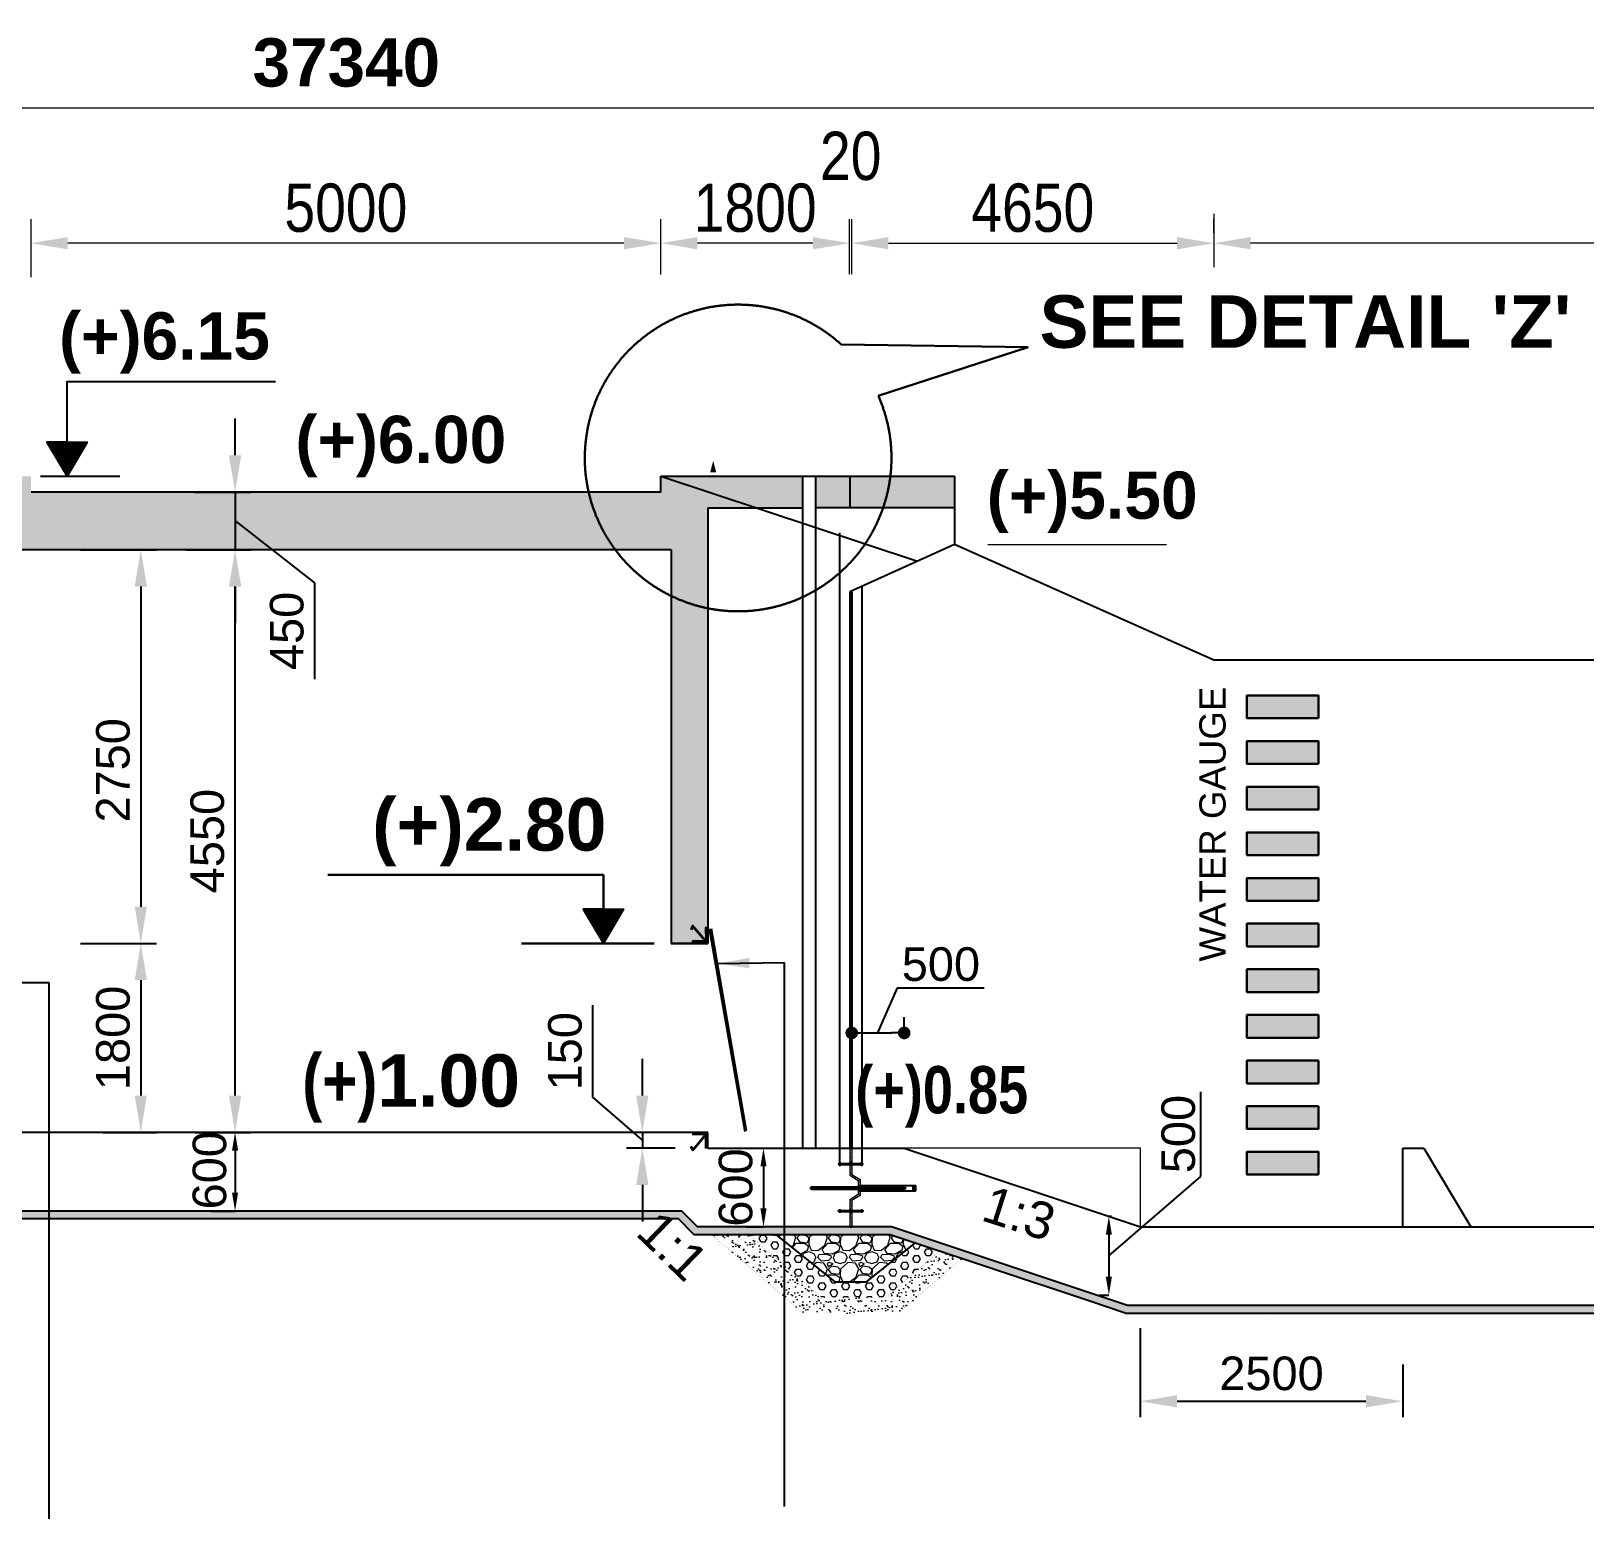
# Model space of a CAD drawing. Extents: x -358915 to 1258323, y -1667244 to -305611.
# Drawn here: x 174820 to 189626, y -1272372 to -1258283 of the extents above; entities that cross this region are included whole.
import ezdxf

# ---------------------------------------------------------------- set-up
doc = ezdxf.new("R2010")
doc.units = 0
doc.header["$LTSCALE"] = 300
doc.header["$MEASUREMENT"] = 0
for name, pattern in [('DASHED', [0.75, 0.5, -0.25]), ('DASHED2', [9.525, 6.35, -3.175]), ('HIDDEN', [0.375, 0.25, -0.125])]:
    doc.linetypes.add(name, pattern=pattern)
doc.layers.get('0').update_dxf_attribs({"linetype": 'CONTINUOUS'})
doc.layers.get('DEFPOINTS').update_dxf_attribs({"linetype": 'CONTINUOUS'})
for name, color, linetype, lineweight in [('CAR', 5, 'CONTINUOUS', 18), ('Dim', 7, 'CONTINUOUS', 9), ('Dimension', 8, 'CONTINUOUS', 18), ('Grid Line_Outer', 7, 'CONTINUOUS', 5), ('HATCH', 252, 'CONTINUOUS', 5), ('line2', 3, 'CONTINUOUS', 30), ('R-S of Emb', 5, 'CONTINUOUS', 0)]:
    doc.layers.add(name, color=color, linetype=linetype, lineweight=lineweight)
for name, color, linetype in [('DOTTED', 240, 'DASHED2'), ('HATCH-1', 8, 'CONTINUOUS'), ('LINE', 7, 'CONTINUOUS'), ('TEXT', 10, 'CONTINUOUS')]:
    doc.layers.add(name, color=color, linetype=linetype)
doc.styles.add('1-2', font='arial.ttf')
doc.styles.add('Arial', font='arial.ttf')
doc.styles.add('DIM', font='isocp3.shx')
doc.styles.add('dimText', font='ARIALN.TTF')
doc.styles.add('text', font='ARIALN.TTF', dxfattribs={"height": 1.6})
doc.dimstyles.new('dim_150', dxfattribs={"dimtxt": 300, "dimasz": 300, "dimexe": 300, "dimexo": 100, "dimgap": 100, "dimtad": 1, "dimdec": 0, "dimzin": 0, "dimdsep": 46, "dimtxsty": 'DIM', "dimcen": 150, "dimclrd": 5, "dimclre": 5, "dimclrt": 7, "dimadec": 0, "dimazin": 0, "dimtfac": 1, "dimtdec": 0, "dimtmove": 0, "dimatfit": 3, "dimfxl": 20, "dimtolj": 1, "dimtzin": 0, "dimarcsym": 0})
doc.dimstyles.new('dim_230', dxfattribs={"dimtxt": 460, "dimasz": 460, "dimexe": 230, "dimexo": 100, "dimgap": 100, "dimtad": 1, "dimdec": 0, "dimzin": 0, "dimdsep": 46, "dimtxsty": 'dimText', "dimcen": 0.09, "dimclrd": 256, "dimclre": 256, "dimclrt": 7, "dimadec": 0, "dimazin": 0, "dimtfac": 1, "dimtdec": 0, "dimtofl": 0, "dimtmove": 0, "dimatfit": 3, "dimfxl": 1, "dimtolj": 1, "dimtzin": 0, "dimlwd": -1, "dimlwe": -1, "dimarcsym": 0})
pattern_1 = [(37.5, (-234801.184, -1288501.639), (-0.31496679, 9.63411885), [0, -7.6, 0, -8.5, 0, -8.125]), (7.5, (-234801.184, -1288501.639), (8.84888353, 14.11073033), [0, -4.1, 0, -6.85, 0, -2.625]), (327.5, (-234807.334, -1288501.639), (15.57070931, 0.02829527), [0, -2.5, 0, -9, 0, -11.75]), (317.5, (-234807.334, -1288501.639), (15.03063302, 4.38837782), [0, -1.25, 0, -5.9, 0, -6.75])]

# ---------------------------------------------------------------- blocks, each defined once
blk = doc.blocks.new('*D118')
at = {"layer": 'DEFPOINTS', "color": 0, "ltscale": 500}
for p in [(176550, -1268775), (176537, -1269525), (176764, -1269525)]:
    blk.add_point(p, dxfattribs=at)
at = {"layer": 'Dim', "color": 5, "lineweight": -2, "ltscale": 500}
for p, q in [((176550, -1268775), (176764, -1268775)), ((176764, -1268950), (176764, -1269350)), ((176537, -1269525), (176764, -1269525))]:
    blk.add_line(p, q, dxfattribs=at)
at = {"layer": 'Dim', "color": 5, "ltscale": 500}
for points in [[(176735, -1268950), (176793, -1268950), (176764, -1268775)], [(176735, -1269350), (176793, -1269350), (176764, -1269525)]]:
    blk.add_solid(points, dxfattribs=at)
at = {"layer": 'Dim', "color": 7, "ltscale": 500, "insert": (176522, -1269136), "char_height": 320, "attachment_point": 5, "rotation": 90, "style": 'Arial'}
blk.add_mtext('\\A1;600', dxfattribs=at)
blk = doc.blocks.new('*D119')
at = {"layer": 'DEFPOINTS', "color": 0, "ltscale": 500}
for p in [(181635, -1268925), (181635, -1269675), (181799, -1269675)]:
    blk.add_point(p, dxfattribs=at)
at = {"layer": 'Dim', "color": 5, "lineweight": -2, "ltscale": 500}
for p, q in [((181635, -1268925), (181799, -1268925)), ((181799, -1269100), (181799, -1269500)), ((181635, -1269675), (181799, -1269675))]:
    blk.add_line(p, q, dxfattribs=at)
at = {"layer": 'Dim', "color": 5, "ltscale": 500}
for points in [[(181770, -1269100), (181828, -1269100), (181799, -1268925)], [(181770, -1269500), (181828, -1269500), (181799, -1269675)]]:
    blk.add_solid(points, dxfattribs=at)
at = {"layer": 'Dim', "color": 7, "ltscale": 500, "insert": (181535, -1269300), "char_height": 320, "attachment_point": 5, "rotation": 90, "style": 'Arial'}
blk.add_mtext('\\A1;600', dxfattribs=at)
blk = doc.blocks.new('*D126')
at = {"layer": 'DEFPOINTS', "color": 0, "ltscale": 500}
for p in [(174820, -1260304), (180820, -1260577), (174820, -1260727)]:
    blk.add_point(p, dxfattribs=at)
at = {"layer": 'Dim', "ltscale": 500}
for p, q in [((174820, -1260627), (174820, -1260074)), ((180820, -1260477), (180820, -1260074)), ((180470, -1260304), (175170, -1260304))]:
    blk.add_line(p, q, dxfattribs=at)
for points in [[(175170, -1260246), (175170, -1260363), (174820, -1260304)], [(180470, -1260246), (180470, -1260363), (180820, -1260304)]]:
    blk.add_solid(points, dxfattribs=at)
at = {"layer": 'Dim', "color": 7, "ltscale": 500, "insert": (177820, -1259969), "char_height": 460, "attachment_point": 5, "style": 'dimText'}
blk.add_mtext('\\A1;5000', dxfattribs=at)
blk = doc.blocks.new('*D127')
at = {"layer": 'DEFPOINTS', "color": 0, "ltscale": 500}
for p in [(186090, -1260304), (186090, -1260304), (197890, -1260795)]:
    blk.add_point(p, dxfattribs=at)
at = {"layer": 'Dim', "ltscale": 500}
for p, q in [((186090, -1260204), (186090, -1260074)), ((197890, -1260695), (197890, -1260074)), ((197540, -1260304), (186440, -1260304))]:
    blk.add_line(p, q, dxfattribs=at)
for points in [[(186440, -1260246), (186440, -1260363), (186090, -1260304)], [(197540, -1260246), (197540, -1260363), (197890, -1260304)]]:
    blk.add_solid(points, dxfattribs=at)
at = {"layer": 'Dim', "color": 7, "ltscale": 500, "insert": (191990, -1259969), "char_height": 460, "attachment_point": 5, "style": 'dimText'}
blk.add_mtext('\\A1;9650', dxfattribs=at)
blk = doc.blocks.new('_Dot')
at = {"color": 0, "linetype": 'ByBlock', "lineweight": -2}
blk.add_line((-0.5, 0), (-1, 0), dxfattribs=at)
at = {"color": 0, "linetype": 'ByBlock', "const_width": 0.5}
blk.add_lwpolyline([(-0.25, 0, 1), (0.25, 0, 1)], format="xyb", close=True, dxfattribs=at)
blk = doc.blocks.new('*D136')
at = {"layer": 'DEFPOINTS', "color": 0, "ltscale": 500}
for p in [(183140, -1267828), (182640, -1267862), (183140, -1267870)]:
    blk.add_point(p, dxfattribs=at)
at = {"layer": 'Dim', "color": 5, "lineweight": -2, "ltscale": 500}
for p, q in [((182890, -1267828), (183077, -1267397)), ((183077, -1267397), (183903, -1267397)), ((182640, -1267762), (182640, -1267678)), ((183140, -1267770), (183140, -1267678)), ((182760, -1267828), (183020, -1267828))]:
    blk.add_line(p, q, dxfattribs=at)
at = {"layer": 'Dim', "color": 5, "lineweight": -2, "ltscale": 500, "xscale": 120, "yscale": 120, "zscale": 120, "rotation": 180}
blk.add_blockref('_Dot', (182640, -1267828), dxfattribs=at)
at = {"layer": 'Dim', "color": 5, "lineweight": -2, "ltscale": 500, "xscale": 120, "yscale": 120, "zscale": 120}
blk.add_blockref('_Dot', (183140, -1267828), dxfattribs=at)
at = {"layer": 'Dim', "color": 7, "ltscale": 500, "insert": (183490, -1267174), "char_height": 320, "attachment_point": 5, "style": 'Arial'}
blk.add_mtext('\\A1;500', dxfattribs=at)
blk = doc.blocks.new('*D142')
at = {"layer": 'DEFPOINTS', "color": 0, "ltscale": 500}
for p in [(180820, -1260304), (180820, -1260701), (182620, -1260700)]:
    blk.add_point(p, dxfattribs=at)
at = {"layer": 'Dim', "ltscale": 500}
for p, q in [((180820, -1260601), (180820, -1260074)), ((182620, -1260600), (182620, -1260074)), ((182270, -1260304), (181170, -1260304))]:
    blk.add_line(p, q, dxfattribs=at)
for points in [[(181170, -1260246), (181170, -1260363), (180820, -1260304)], [(182270, -1260246), (182270, -1260363), (182620, -1260304)]]:
    blk.add_solid(points, dxfattribs=at)
at = {"layer": 'Dim', "color": 7, "ltscale": 500, "insert": (181720, -1259969), "char_height": 460, "attachment_point": 5, "style": 'dimText'}
blk.add_mtext('\\A1;1800', dxfattribs=at)
blk = doc.blocks.new('*D143')
at = {"layer": 'DEFPOINTS', "color": 0, "ltscale": 500}
for p in [(186090, -1259926), (186090, -1260304), (182640, -1260700)]:
    blk.add_point(p, dxfattribs=at)
at = {"layer": 'Dim', "ltscale": 500}
for p, q in [((182640, -1260600), (182640, -1260074)), ((186090, -1260026), (186090, -1260534)), ((182990, -1260304), (185740, -1260304))]:
    blk.add_line(p, q, dxfattribs=at)
for points in [[(182990, -1260246), (182990, -1260363), (182640, -1260304)], [(185740, -1260246), (185740, -1260363), (186090, -1260304)]]:
    blk.add_solid(points, dxfattribs=at)
at = {"layer": 'Dim', "color": 7, "ltscale": 500, "insert": (184365, -1259969), "char_height": 460, "attachment_point": 5, "style": 'dimText'}
blk.add_mtext('\\A1;4650', dxfattribs=at)
blk = doc.blocks.new('*D146')
at = {"layer": 'DEFPOINTS', "color": 0, "ltscale": 500}
for p in [(181059, -1268775), (180645, -1268925), (181059, -1268925)]:
    blk.add_point(p, dxfattribs=at)
at = {"layer": 'Dim', "color": 5, "lineweight": -2, "ltscale": 500}
for p, q in [((180172, -1268440), (180172, -1267564)), ((180645, -1268425), (180645, -1268075)), ((180645, -1268850), (180172, -1268440)), ((180959, -1268775), (180495, -1268775)), ((180645, -1268775), (180645, -1268925)), ((180645, -1268775), (180645, -1268925)), ((180959, -1268925), (180495, -1268925)), ((180645, -1269275), (180645, -1269625))]:
    blk.add_line(p, q, dxfattribs=at)
at = {"layer": 'Dim', "color": 5, "ltscale": 500}
for points in [[(180586, -1268425), (180703, -1268425), (180645, -1268775)], [(180586, -1269275), (180703, -1269275), (180645, -1268925)]]:
    blk.add_solid(points, dxfattribs=at)
at = {"layer": 'Dim', "color": 7, "ltscale": 500, "insert": (179909, -1268002), "char_height": 320, "attachment_point": 5, "rotation": 90, "style": 'Arial'}
blk.add_mtext('\\A1;150', dxfattribs=at)
blk = doc.blocks.new('*D147')
at = {"layer": 'DEFPOINTS', "color": 0, "ltscale": 500}
for p in [(199890, -1259016), (157500, -1259929), (199890, -1259929)]:
    blk.add_point(p, dxfattribs=at)
at = {"layer": 'Dim', "ltscale": 500}
for p, q in [((157500, -1259829), (157500, -1258786)), ((199890, -1259829), (199890, -1258786)), ((157850, -1259016), (199540, -1259016))]:
    blk.add_line(p, q, dxfattribs=at)
for points in [[(157850, -1258957), (157850, -1259074), (157500, -1259016)], [(199540, -1258957), (199540, -1259074), (199890, -1259016)]]:
    blk.add_solid(points, dxfattribs=at)
at = {"layer": 'Dim', "color": 7, "ltscale": 500, "insert": (177824, -1258585), "char_height": 460, "attachment_point": 5, "style": 'dimText'}
blk.add_mtext('\\A1;{\\fArial|b1|i0|c0|p34;37340}', dxfattribs=at)
blk = doc.blocks.new('*D148')
at = {"layer": 'DEFPOINTS', "color": 0, "ltscale": 500}
for p in [(175460, -1266975), (175404, -1268775), (175866, -1268775)]:
    blk.add_point(p, dxfattribs=at)
at = {"layer": 'Dim', "color": 5, "lineweight": -2, "ltscale": 500}
for p, q in [((175560, -1266975), (176016, -1266975)), ((175866, -1267325), (175866, -1268425)), ((175504, -1268775), (176016, -1268775))]:
    blk.add_line(p, q, dxfattribs=at)
at = {"layer": 'Dim', "color": 5, "ltscale": 500}
for points in [[(175808, -1267325), (175924, -1267325), (175866, -1266975)], [(175808, -1268425), (175924, -1268425), (175866, -1268775)]]:
    blk.add_solid(points, dxfattribs=at)
at = {"layer": 'Dim', "color": 7, "ltscale": 500, "insert": (175602, -1267875), "char_height": 320, "attachment_point": 5, "rotation": 90, "style": 'Arial'}
blk.add_mtext('\\A1;1800', dxfattribs=at)
blk = doc.blocks.new('*D155')
at = {"layer": 'DEFPOINTS', "color": 0, "ltscale": 500}
for p in [(182620, -1260304), (182620, -1260510), (182640, -1260510)]:
    blk.add_point(p, dxfattribs=at)
at = {"layer": 'Dim', "ltscale": 500}
for p, q in [((182620, -1260410), (182620, -1260074)), ((182640, -1260410), (182640, -1260074)), ((182270, -1260304), (181920, -1260304)), ((182990, -1260304), (183340, -1260304))]:
    blk.add_line(p, q, dxfattribs=at)
for points in [[(182270, -1260246), (182270, -1260363), (182620, -1260304)], [(182990, -1260246), (182990, -1260363), (182640, -1260304)]]:
    blk.add_solid(points, dxfattribs=at)
at = {"layer": 'Dim', "color": 7, "ltscale": 500, "insert": (182630, -1259475), "char_height": 460, "attachment_point": 5, "style": 'dimText'}
blk.add_mtext('\\A1;20', dxfattribs=at)
blk = doc.blocks.new('*D156')
at = {"layer": 'DEFPOINTS', "color": 0, "ltscale": 500}
for p in [(185115, -1269575), (184998, -1270326), (185090, -1270326)]:
    blk.add_point(p, dxfattribs=at)
at = {"layer": 'Dim', "color": 5, "lineweight": -2, "ltscale": 500}
for p, q in [((185966, -1269194), (185966, -1268388)), ((185090, -1269950), (185966, -1269194)), ((185115, -1269575), (185090, -1269575)), ((185090, -1269750), (185090, -1270151)), ((184998, -1270326), (185090, -1270326))]:
    blk.add_line(p, q, dxfattribs=at)
at = {"layer": 'Dim', "color": 5, "ltscale": 500}
for points in [[(185061, -1269750), (185119, -1269750), (185090, -1269575)], [(185061, -1270151), (185119, -1270151), (185090, -1270326)]]:
    blk.add_solid(points, dxfattribs=at)
at = {"layer": 'Dim', "color": 7, "ltscale": 500, "insert": (185753, -1268791), "char_height": 320, "attachment_point": 5, "rotation": 90, "style": 'Arial'}
blk.add_mtext('\\A1;500', dxfattribs=at)
blk = doc.blocks.new('*D157')
at = {"layer": 'DEFPOINTS', "color": 0, "ltscale": 500}
for p in [(175191, -1263225), (175191, -1266975), (175866, -1266975)]:
    blk.add_point(p, dxfattribs=at)
at = {"layer": 'Dim', "color": 5, "lineweight": -2, "ltscale": 500}
for p, q in [((175291, -1263225), (176016, -1263225)), ((175866, -1263575), (175866, -1266625)), ((175291, -1266975), (176016, -1266975))]:
    blk.add_line(p, q, dxfattribs=at)
at = {"layer": 'Dim', "color": 5, "ltscale": 500}
for points in [[(175808, -1263575), (175924, -1263575), (175866, -1263225)], [(175808, -1266625), (175924, -1266625), (175866, -1266975)]]:
    blk.add_solid(points, dxfattribs=at)
at = {"layer": 'Dim', "color": 7, "ltscale": 500, "insert": (175602, -1265326), "char_height": 320, "attachment_point": 5, "rotation": 90, "style": 'Arial'}
blk.add_mtext('\\A1;2750', dxfattribs=at)
blk = doc.blocks.new('*D161')
at = {"layer": 'DEFPOINTS', "color": 0, "ltscale": 500}
for p in [(176764, -1263225), (177469, -1263225), (176280, -1268775)]:
    blk.add_point(p, dxfattribs=at)
at = {"layer": 'Dim', "color": 5, "lineweight": -2, "ltscale": 500}
for p, q in [((177369, -1263225), (176614, -1263225)), ((176764, -1268425), (176764, -1263575)), ((176380, -1268775), (176914, -1268775))]:
    blk.add_line(p, q, dxfattribs=at)
at = {"layer": 'Dim', "color": 5, "ltscale": 500}
for points in [[(176706, -1263575), (176823, -1263575), (176764, -1263225)], [(176706, -1268425), (176823, -1268425), (176764, -1268775)]]:
    blk.add_solid(points, dxfattribs=at)
at = {"layer": 'Dim', "color": 7, "ltscale": 500, "insert": (176501, -1266000), "char_height": 320, "attachment_point": 5, "rotation": 90, "style": 'Arial'}
blk.add_mtext('\\A1;4550', dxfattribs=at)
blk = doc.blocks.new('*D162')
at = {"layer": 'DEFPOINTS', "color": 0, "ltscale": 500}
for p in [(176280, -1262675), (176197, -1263225), (176764, -1263225)]:
    blk.add_point(p, dxfattribs=at)
at = {"layer": 'Dim', "color": 5, "lineweight": -2, "ltscale": 500}
for p, q in [((176764, -1262325), (176764, -1261975)), ((176380, -1262675), (176914, -1262675)), ((176764, -1262675), (176764, -1263225)), ((176764, -1262675), (176764, -1263225)), ((176764, -1262950), (177522, -1263539)), ((176297, -1263225), (176914, -1263225)), ((177522, -1263539), (177522, -1264458)), ((176764, -1263575), (176764, -1263925))]:
    blk.add_line(p, q, dxfattribs=at)
at = {"layer": 'Dim', "color": 5, "ltscale": 500}
for points in [[(176706, -1262325), (176823, -1262325), (176764, -1262675)], [(176706, -1263575), (176823, -1263575), (176764, -1263225)]]:
    blk.add_solid(points, dxfattribs=at)
at = {"layer": 'Dim', "color": 7, "ltscale": 500, "insert": (177258, -1263998), "char_height": 320, "attachment_point": 5, "rotation": 90, "style": 'Arial'}
blk.add_mtext('\\A1;450', dxfattribs=at)
blk = doc.blocks.new('A')
at = {"color": 1, "linetype": 'Continuous'}
blk.add_lwpolyline([(0, 0, 0, 56, 0), (0, 111, 56, 56, 0)], format="xyseb", dxfattribs=at)
blk = doc.blocks.new('b')
at = {"layer": 'R-S of Emb', "xscale": -1, "rotation": 180}
blk.add_blockref('A', (0, 0), dxfattribs=at)
blk = doc.blocks.new('huk')
at = {"layer": 'Dim'}
h = blk.add_hatch(dxfattribs=at)
h.set_pattern_fill('ANSI31', color=15)
h.set_pattern_definition([(45, (-358365.36117, -19477.47705), (-0.08838834765, 0.08838834765), [])])
h.paths.add_polyline_path([(13, 3, 0.75964), (-13, 3), (-94, 3, 4.674984), (-94, -6), (-12, -6, 0.637498), (12, -6), (94, -6, 4.674984), (94, 3)])
h.paths.add_polyline_path([(-6, 0, -1), (6, 0, -1)], flags=16)
at = {"layer": 'DOTTED', "color": 8}
for points in [[(-94, 3), (-13, 3)], [(13, 3), (94, 3)], [(-94, -6), (-12, -6)], [(12, -6), (94, -6)]]:
    blk.add_lwpolyline(points, dxfattribs=at)
blk.add_circle((0, 0), 6.04, dxfattribs=at)
for centre, radius, start, end in [((-104, -1), 11, 24.1477, 335.8523), ((0, 0), 13, 15.5565, 164.4435), ((104, -1), 11, 204.1477, 155.8523), ((0, 0), 13, 204.9652, 335.0348)]:
    blk.add_arc(centre, radius, start, end, dxfattribs=at)
blk = doc.blocks.new('*D210')
at = {"layer": 'DEFPOINTS', "color": 0, "ltscale": 500}
for p in [(185390, -1270541), (187890, -1270888), (187890, -1271337)]:
    blk.add_point(p, dxfattribs=at)
at = {"layer": 'Dim', "color": 5, "lineweight": -2, "ltscale": 500}
for p, q in [((185390, -1270641), (185390, -1271487)), ((187890, -1270988), (187890, -1271487)), ((185740, -1271337), (187540, -1271337))]:
    blk.add_line(p, q, dxfattribs=at)
at = {"layer": 'Dim', "color": 5, "ltscale": 500}
for points in [[(185740, -1271278), (185740, -1271395), (185390, -1271337)], [(187540, -1271278), (187540, -1271395), (187890, -1271337)]]:
    blk.add_solid(points, dxfattribs=at)
at = {"layer": 'Dim', "color": 7, "ltscale": 500, "insert": (186640, -1271073), "char_height": 320, "attachment_point": 5, "style": 'Arial'}
blk.add_mtext('\\A1;2500', dxfattribs=at)
blk = doc.blocks.new('cc')
at = {"layer": 'Dim'}
h = blk.add_hatch(color=8, dxfattribs=at)
h.dxf.hatch_style = 1
h.paths.add_polyline_path([(0, 0), (0, -217), (681, -217), (681, 0)])
h = blk.add_hatch(color=8, dxfattribs=at)
h.dxf.hatch_style = 1
h.paths.add_polyline_path([(0, -435), (0, -652), (681, -652), (681, -435)])
h = blk.add_hatch(color=8, dxfattribs=at)
h.dxf.hatch_style = 1
h.paths.add_polyline_path([(681, -1087), (681, -869), (0, -869), (0, -1087)])
h = blk.add_hatch(color=8, dxfattribs=at)
h.dxf.hatch_style = 1
h.paths.add_polyline_path([(0, -1304), (0, -1521), (681, -1521), (681, -1304)])
h = blk.add_hatch(color=8, dxfattribs=at)
h.dxf.hatch_style = 1
h.paths.add_polyline_path([(0, -1739), (0, -1956), (681, -1956), (681, -1739)])
h = blk.add_hatch(color=8, dxfattribs=at)
h.dxf.hatch_style = 1
h.paths.add_polyline_path([(681, -2391), (681, -2173), (0, -2173), (0, -2391)])
h = blk.add_hatch(color=8, dxfattribs=at)
h.dxf.hatch_style = 1
h.paths.add_polyline_path([(681, -2826), (681, -2608), (0, -2608), (0, -2826)])
h = blk.add_hatch(color=8, dxfattribs=at)
h.dxf.hatch_style = 1
h.paths.add_polyline_path([(0, -3043), (0, -3260), (681, -3260), (681, -3043)])
h = blk.add_hatch(color=8, dxfattribs=at)
h.dxf.hatch_style = 1
h.paths.add_polyline_path([(681, -3695), (681, -3478), (0, -3478), (0, -3695)])
h = blk.add_hatch(color=8, dxfattribs=at)
h.dxf.hatch_style = 1
h.paths.add_polyline_path([(681, -4130), (681, -3912), (0, -3912), (0, -4130)])
h = blk.add_hatch(color=8, dxfattribs=at)
h.dxf.hatch_style = 1
h.paths.add_polyline_path([(0, -4347), (0, -4564), (681, -4564), (681, -4347)])
at = {"layer": 'line2', "color": 15}
for points in [[(681, -217), (0, -217), (0, 0), (681, 0)], [(681, -652), (0, -652), (0, -435), (681, -435)], [(681, -869), (0, -869), (0, -1087), (681, -1087)], [(681, -1521), (0, -1521), (0, -1304), (681, -1304)], [(681, -1956), (0, -1956), (0, -1739), (681, -1739)], [(681, -2173), (0, -2173), (0, -2391), (681, -2391)], [(681, -2608), (0, -2608), (0, -2826), (681, -2826)], [(681, -3260), (0, -3260), (0, -3043), (681, -3043)], [(681, -3478), (0, -3478), (0, -3695), (681, -3695)], [(681, -3912), (0, -3912), (0, -4130), (681, -4130)], [(681, -4564), (0, -4564), (0, -4347), (681, -4347)]]:
    blk.add_lwpolyline(points, close=True, dxfattribs=at)

msp = doc.modelspace()

# ---------------------------------------------------------------- hatches: boundary and pattern name
at = {"layer": 'Dim'}
h = msp.add_hatch(dxfattribs=at)
h.set_pattern_fill('ANSI31', color=8)
h.set_pattern_definition([(45, (-169110.14559, -1367587.7073), (-0.08838834765, 0.08838834765), [])])
h.paths.add_polyline_path([(175356.3, -1262199.3), (175163.7, -1262199.3), (175163.7, -1262525.1)])
h.paths.add_polyline_path([(175163.7, -1262199.3), (174971.2, -1262199.3), (175163.7, -1262525.1)])
h = msp.add_hatch(dxfattribs=at)
h.set_pattern_fill('ANSI31', color=8)
h.set_pattern_definition([(45, (-163229.12377, -1372036.411), (-0.08838834765, 0.08838834765), [])])
h.paths.add_polyline_path([(180081.4, -1266648), (180273.9, -1266648), (180273.9, -1266973.8)])
h.paths.add_polyline_path([(180273.9, -1266648), (180466.4, -1266648), (180273.9, -1266973.8)])
h = msp.add_hatch(dxfattribs=at)
h.set_pattern_fill('AR-SAND', color=8, scale=5)
h.set_pattern_definition(pattern_1)
h.paths.add_polyline_path([(182620.4, -1268925.1), (182640.4, -1268925.1), (182640.4, -1269175.1), (182720.4, -1269225.1), (182720.4, -1269269), (182700.4, -1269269), (182700.4, -1269232.3), (182620.4, -1269182.3)])
h = msp.add_hatch(color=15, dxfattribs=at)
h.dxf.hatch_style = 1
h.paths.add_polyline_path([(182250.6, -1269296.1), (182250.6, -1269316.1), (183150, -1269316.1), (183150, -1269296.1)])
h = msp.add_hatch(color=15, dxfattribs=at)
h.dxf.hatch_style = 1
h.paths.add_polyline_path([(183224.9, -1269281.2), (183250.4, -1269281.2), (183250.3, -1269331.2), (183224.8, -1269331.2)])
h = msp.add_hatch(dxfattribs=at)
h.set_pattern_fill('AR-SAND', color=8, scale=5)
h.set_pattern_definition(pattern_1)
h.paths.add_polyline_path([(182620.4, -1269675.1), (182640.4, -1269675.1), (182640.4, -1269425.1), (182720.4, -1269375.1), (182720.4, -1269331.2), (182700.4, -1269331.2), (182700.4, -1269368), (182620.4, -1269418)])
h = msp.add_hatch(dxfattribs=at)
h.set_pattern_fill('AR-CONC', color=8, scale=20)
h.set_pattern_definition([(50, (-170910.16, -1413372.9), (143.452037, -12.550427), [15, -165]), (355, (-170910.16, -1413372.9), (-27.750267, 150.438427), [12, -132]), (100.451444, (-170898.21, -1413373.94), (115.70177, 137.888), [12.74804, -140.22842]), (46.1842, (-170910.16, -1413332.9), (213.44827, -33.10386), [22.5, -247.5]), (96.635635, (-170892.38, -1413335.66), (186.93239, 194.82372), [19.12207, -210.34275]), (351.184164, (-170910.16, -1413332.9), (186.93239, 194.82372), [18, -198]), (21, (-170890.16, -1413342.9), (119.38141, -80.523778), [15, -165]), (326, (-170890.16, -1413342.9), (48.663066, 145.03001), [12, -132]), (71.451445, (-170880.22, -1413349.61), (168.044475, 64.50623), [12.74804, -140.22842]), (37.5, (-170910.164, -1413372.897), (2.431971, 66.578771), [0, -130.4, 0, -134, 0, -132.5]), (7.5, (-170910.164, -1413372.9), (52.613907, 78.882342), [0, -76.4, 0, -127.4, 0, -50.5]), (327.5, (-170954.764, -1413372.897), (106.764487, -4.510974), [0, -50, 0, -156, 0, -207]), (317.5, (-170974.76, -1413372.9), (116.637234, 20.020996), [0, -65, 0, -103.6, 0, -147])])
h.paths.add_polyline_path([(199890.9, -1270725.7), (199400.7, -1270725.5), (199400.7, -1270800.5), (199890.9, -1270800.7)])
h.paths.add_polyline_path([(157990.7, -1270785.9), (157500.7, -1270785.9), (157500.7, -1270860.9), (157990.7, -1270860.9)])
h.paths.add_polyline_path([(181020.3, -1269525.1), (174820.4, -1269525.1), (173170.4, -1269525), (172322.8, -1269525), (170439.4, -1270152.7), (169622.1, -1270425.1), (159000.7, -1270425.1), (158600.7, -1270785.9), (158110.7, -1270785.9), (158110.7, -1270860.9), (158629.5, -1270860.9), (159029.5, -1270500.1), (169634.2, -1270500.1), (170470.7, -1270221.3), (172334.4, -1269600), (173170.4, -1269600), (174820.4, -1269600.1), (180989.2, -1269600.1), (181139.2, -1269750.1), (182170.4, -1269750.1), (183007.1, -1269750.1), (184909.5, -1270384.5), (185268.6, -1270500.1), (190642.9, -1270500.1), (198409.2, -1270500.3), (198769.2, -1270800.5), (199280.7, -1270800.5), (199280.7, -1270725.5), (198796.6, -1270725.5), (198436.4, -1270425.3), (190642.9, -1270425.1), (185268.6, -1270425.1), (184901.6, -1270302.8), (183018.6, -1269675.1), (182170.4, -1269675.1), (181170.3, -1269675.1)])
at = {"layer": 'Grid Line_Outer', "ltscale": 2}
h = msp.add_hatch(color=1, dxfattribs=at)
h.dxf.hatch_style = 1
h.paths.add_polyline_path([(181122.3, -1266975.1), (181124.3, -1266951.3), (181245.9, -1266951.3), (181243.9, -1266824), (181270.3, -1266824), (181270.3, -1266975.1)])
h = msp.add_hatch(color=1, dxfattribs=at)
h.dxf.hatch_style = 1
h.paths.add_polyline_path([(181123.7, -1268775.1), (181123.7, -1268799.4), (181246.2, -1268799.4), (181246.1, -1268925.1), (181270.2, -1268925.1), (181270.2, -1268775.3)])
at = {"layer": 'HATCH', "ltscale": 50}
h = msp.add_hatch(dxfattribs=at)
h.set_pattern_fill('AR-SAND', color=2, scale=50)
h.set_pattern_definition([(37.5, (-190371.05, -1300568.885), (-3.149668, 96.341188), [0, -76, 0, -85, 0, -81.25]), (7.5, (-190371.05, -1300568.88), (88.488835, 141.107303), [0, -41, 0, -68.5, 0, -26.25]), (327.5, (-190432.55, -1300568.885), (155.707093, 0.282953), [0, -25, 0, -90, 0, -117.5]), (317.5, (-190432.55, -1300568.88), (150.30633, 43.88378), [0, -12.5, 0, -59, 0, -67.5])])
h.paths.add_polyline_path([(181585.4, -1269749.5), (181304.9, -1269750.1), (182180.4, -1270499.8), (183080.4, -1270499.8), (183701.7, -1269967.9), (183485.3, -1269899.2), (182959.1, -1270349.8), (182359.4, -1270349.8), (181658, -1269749.3)])
h = msp.add_hatch(dxfattribs=at)
h.set_pattern_fill('HEX', color=5, scale=300)
h.set_pattern_definition([(0, (-170910.164, -1371207.976), (0, 64.951905), [37.5, -75]), (120, (-170910.164, -1371207.976), (-56.25, -32.475953), [37.5, -75]), (60, (-170872.664, -1371207.976), (-56.25, 32.475953), [37.5, -75])])
h.paths.add_polyline_path([(182959.1, -1270349.8), (182359.4, -1270349.8), (181658, -1269749.3), (181917.5, -1269749.3), (182480.4, -1270199.8), (182780.4, -1270199.8), (183249.4, -1269824.5), (183485.3, -1269899.2)])
h = msp.add_hatch(dxfattribs=at)
h.set_pattern_fill('GRAVEL', color=16, scale=300)
h.set_pattern_definition([(228.0127875, (-190155.049, -1300268.885), (-2400, -2700), [40.3608, -3995.72641]), (184.9697407, (-190182.049, -1300298.885), (3600, 300), [69.2604, -6856.77743]), (132.510447, (-190251.049, -1300304.885), (3000, -3300), [48.8364, -4834.80978]), (267.273689, (-190368.049, -1300379.885), (300, 6000), [63.0714, -6244.06741]), (292.833654, (-190371.049, -1300442.885), (-1500, 3600), [61.8465, -6122.81194]), (357.273689, (-190347.049, -1300499.885), (-6000, 300), [63.0714, -6244.06741]), (37.6942405, (-190284.049, -1300502.885), (-3900, -3000), [83.4087, -8257.45456]), (72.2553284, (-190218.049, -1300451.885), (2100, 6600), [78.7464, -7795.89645]), (121.4295656, (-190194.049, -1300376.885), (-2400, 3900), [63.285, -6265.22193]), (175.236358, (-190227.05, -1300322.885), (3300, -300), [72.2496, -3540.22877]), (222.3974378, (-190299.049, -1300316.885), (-3600, -3300), [93.4344, -9250.0125]), (138.814075, (-190071.05, -1300382.885), (-2100, 1800), [31.8903, -3157.15344]), (171.4692344, (-190095.049, -1300361.885), (3900, -600), [60.6711, -6006.45342]), (225, (-190155.05, -1300352.88), (-3e-14, -300), [42.4263, -381.83777]), (203.19859, (-190176.05, -1300316.885), (1500, 600), [22.8474, -2261.88453]), (291.80141, (-190197.05, -1300325.885), (-300, 900), [32.3109, -1583.23854]), (30.963757, (-190185.05, -1300355.885), (900, 600), [52.4787, -1696.80687]), (161.56505, (-190140.05, -1300328.885), (600, -300), [37.9473, -910.736]), (16.3895403, (-190371.049, -1300325.885), (3000, 900), [53.16, -5262.85354]), (70.346176, (-190320.049, -1300310.885), (-1200, -3300), [44.5983, -4415.22232]), (293.19859, (-190140.05, -1300268.885), (-600, 1500), [45.6945, -2239.03743]), (343.6104597, (-190122.049, -1300310.885), (-3000, 900), [53.16, -5262.85354]), (339.443955, (-190371.05, -1300511.885), (-1500, 600), [51.264, -2511.93712]), (294.7751406, (-190323.049, -1300529.885), (-1500, 3300), [42.9534, -4252.39292]), (66.80141, (-190137.05, -1300568.885), (600, 1500), [45.6945, -2239.03743]), (17.3540246, (-190119.049, -1300526.885), (-3900, -1200), [50.2893, -4978.62708]), (69.443955, (-190284.05, -1300568.885), (-600, -1500), [25.632, -2537.56912]), (101.309932, (-190155.05, -1300568.885), (-300, 1200), [15.297, -1514.40885]), (165.963757, (-190158.05, -1300553.885), (900, -300), [61.8465, -1175.08519]), (186.009006, (-190218.049, -1300538.885), (3000, 300), [57.315, -5674.17695]), (303.690068, (-190185.05, -1300382.885), (-300, 600), [43.2666, -1038.39878]), (353.1572266, (-190161.049, -1300418.885), (5100, -600), [75.5382, -7478.26879]), (60.945396, (-190086.05, -1300427.885), (-1200, -2100), [30.8868, -3057.80224]), (90, (-190071.05, -1300400.88), (-300, 300), [18, -282]), (120.256437, (-190224.049, -1300529.885), (1200, -2100), [41.6772, -4126.056]), (48.0127875, (-190245.049, -1300493.885), (2400, 2700), [80.7216, -3955.36561]), (0, (-190191.05, -1300433.88), (300, 300), [78, -222]), (325.3048465, (-190113.049, -1300433.885), (3000, -2100), [47.4342, -4695.9823]), (254.054604, (-190074.05, -1300460.885), (-300, -1200), [43.6806, -2140.35237]), (207.6459754, (-190086.049, -1300502.885), (-5700, -3000), [71.1195, -7040.84225]), (175.4260787, (-190149.049, -1300535.885), (-3900, 300), [75.2397, -7448.72202])])
h.paths.add_polyline_path([(182780.4, -1270199.8), (182480.4, -1270199.8), (181917.5, -1269749.3), (182868.4, -1269749.3), (183015, -1269750.1), (183249.4, -1269824.5)])
at = {"layer": 'HATCH-1', "ltscale": 2}
h = msp.add_hatch(color=14, dxfattribs=at)
h.paths.add_polyline_path([(183620.4, -1262525.2), (182620.4, -1262525.1), (182620.4, -1262825.1), (183620.4, -1262825.1)])
h.paths.add_polyline_path([(182620.4, -1262525.1), (182295.4, -1262525.1), (182295.4, -1262825.1), (182620.4, -1262825.1)])
h.paths.add_polyline_path([(182170.4, -1262525.1), (180820.5, -1262525.1), (181720.5, -1262825.1), (182170.4, -1262825.1)])
h.paths.add_polyline_path([(173045.4, -1262525.1), (172720.4, -1262525.1), (172720.4, -1262875.1), (173045.4, -1262875.1)])
h.paths.add_polyline_path([(174095.4, -1262525.1), (173170.4, -1262525.1), (173170.4, -1262875.1), (174095.4, -1262875.1)])
h.paths.add_polyline_path([(174820.4, -1262525.1), (174320.4, -1262525.1), (174320.4, -1262775.1)], flags=17)
h.paths.add_polyline_path([(180920.4, -1266975.1), (181270.3, -1266975.1), (181270.5, -1262825.1), (181720.5, -1262825.1), (180820.5, -1262525.1), (180820.4, -1262525.1), (180820.4, -1262675.1), (174820.4, -1262675.1), (174820.4, -1262525.1), (174320.4, -1262775.1), (174320.4, -1266275.1), (174245.4, -1266825.1), (174246.7, -1266950.6), (174273, -1266950.6), (174269.8, -1266951.3), (174391.4, -1266951.3), (174393.4, -1266975.1), (174670.4, -1266975.1), (174670.4, -1263225.1), (180920.4, -1263225.1)])

# ---------------------------------------------------------------- linework, layer by layer
for p, q in [((182700.4, -1269280.5), (183250.4, -1269281.2)), ((182700.4, -1269331.2), (183250.3, -1269331.2))]:
    msp.add_line(p, q)
at = {"color": 5}
for points in [[(175163.7, -1262525.1), (175163.7, -1261623.2), (177150.8, -1261623.2)], [(175163.7, -1262525.1), (175163.7, -1262199.3), (174971.2, -1262199.3), (175163.7, -1262525.1)], [(175163.7, -1262525.1), (175163.7, -1262199.3), (175356.3, -1262199.3), (175163.7, -1262525.1)], [(180273.9, -1266973.8), (180273.9, -1266648), (180081.4, -1266648), (180273.9, -1266973.8)], [(180273.9, -1266973.8), (180273.9, -1266648), (180466.4, -1266648), (180273.9, -1266973.8)]]:
    msp.add_lwpolyline(points, dxfattribs=at)
at = {"color": 8}
msp.add_lwpolyline([(174911.1, -1262525.1), (175665.9, -1262525.1)], dxfattribs=at)
at = {"color": 7}
for points in [[(182640.4, -1268925.1), (183140.3, -1268925.1)], [(185390.3, -1269675.1), (199890.3, -1269675)]]:
    msp.add_lwpolyline(points, dxfattribs=at)
for points in [[(183224.8, -1269331.2), (183224.9, -1269281.2)], [(183250.3, -1269331.2), (183250.4, -1269281.2)]]:
    msp.add_lwpolyline(points)
at = {"layer": 'CAR', "color": 1}
for p, q in [((185390.3, -1268925.1), (183140.3, -1268925.1)), ((185390.3, -1269675.1), (185390.3, -1268925.1))]:
    msp.add_line(p, q, dxfattribs=at)
at = {"layer": 'Dim', "color": 8, "ltscale": 500}
msp.add_line((183936.8, -1263175.1), (185640.4, -1263175.1), dxfattribs=at)
at = {"layer": 'Dim', "color": 13, "lineweight": 30, "ltscale": 50}
for points in [[(181284.6, -1266835.7), (181624.8, -1268765.7)], [(181299.3, -1266835.7), (181634.2, -1268761)]]:
    msp.add_lwpolyline(points, dxfattribs=at)
at = {"layer": 'DOTTED', "color": 8, "ltscale": 0.5, "const_width": 1}
for points in [[(181304.9, -1269750.1), (182180.4, -1270499.8), (183080.4, -1270499.8), (183701.7, -1269967.9)], [(181659, -1269750.1), (182359.4, -1270349.8), (182959.1, -1270349.8), (183485.3, -1269899.2)]]:
    msp.add_lwpolyline(points, dxfattribs=at)
at = {"layer": 'DOTTED', "color": 8, "ltscale": 0.5}
msp.add_lwpolyline([(181918.6, -1269750.1), (182480.4, -1270199.8), (182780.4, -1270199.8), (183249.4, -1269824.5)], dxfattribs=at)
at = {"layer": 'Grid Line_Outer', "color": 1, "ltscale": 2}
for p, q in [((181122.1, -1266975.1), (181124.1, -1266951.3)), ((181122.3, -1266975.1), (181124.3, -1266951.3)), ((181123.7, -1268775.1), (181123.7, -1268799.4))]:
    msp.add_line(p, q, dxfattribs=at)
at = {"layer": 'Grid Line_Outer', "color": 1, "lineweight": 35, "ltscale": 2}
for points in [[(181245.9, -1266951.3), (181123.5, -1266806.6), (181109, -1266844.5)], [(181246.2, -1268799.4), (181126, -1268946), (181110.9, -1268908.3)]]:
    msp.add_lwpolyline(points, dxfattribs=at)
at = {"layer": 'Grid Line_Outer', "color": 1, "ltscale": 2}
for points in [[(181122.3, -1266975.1), (181270.3, -1266975.1), (181270.3, -1266824), (181243.9, -1266824), (181245.9, -1266951.3), (181124.3, -1266951.3)], [(181123.7, -1268775.1), (181270.2, -1268775.3), (181270.2, -1268925.1), (181246.1, -1268925.1), (181246.2, -1268799.4), (181123.7, -1268799.4)]]:
    msp.add_lwpolyline(points, dxfattribs=at)
at = {"layer": 'LINE', "ltscale": 500}
for p, q in [((182620.4, -1262525.2), (182620.4, -1262825.1)), ((183620.4, -1262525.2), (183620.4, -1262825.2)), ((181270.3, -1262825.1), (181270.3, -1266975.1)), ((181270.5, -1262825.1), (182170.4, -1262825.1)), ((183620.4, -1262825.1), (182295.4, -1262825.1)), ((180920.4, -1263225.1), (180920.4, -1266975.1)), ((186090.4, -1264275.1), (183620.4, -1263175.1)), ((180920.4, -1266975.1), (181270.3, -1266975.1)), ((181270.2, -1266975.1), (180920.5, -1266975.1)), ((181270.2, -1268775.1), (172720.4, -1268775.1)), ((181270.2, -1268925.1), (182620.4, -1268925.1)), ((187890.3, -1269675.1), (187890.3, -1268925.1)), ((187890.3, -1268925.1), (188090.3, -1268925.1))]:
    msp.add_line(p, q, dxfattribs=at)
for points in [[(180820.4, -1262525.1), (183620.4, -1262525.1)], [(180820.4, -1262675.1), (180820.4, -1262525.1)], [(182170.4, -1262525.1), (182170.5, -1268925.1)], [(182295.4, -1262525.1), (182295.5, -1268925.1)], [(180820.4, -1262675.1), (174820.4, -1262675.1)], [(183620.4, -1262825.2), (183620.4, -1263175.1)], [(180920.4, -1263225.1), (174670.4, -1263225.1)], [(183620.4, -1263175.1), (182620.4, -1263625.1)], [(182620.4, -1263625.1), (182620.4, -1268925.1)], [(182640.4, -1263616.1), (182640.4, -1268925.1)], [(197890.4, -1264275.1), (186090.4, -1264275.1)], [(183140.3, -1268925.1), (185390.3, -1269675.1)], [(188090.3, -1268925.1), (188540.3, -1269675.2)], [(199280.7, -1270725.5), (198796.6, -1270725.5), (198436.4, -1270425.3), (191685.2, -1270425.1), (185268.6, -1270425.1), (184933.3, -1270313.4), (183018.6, -1269675.1), (182170.4, -1269675.1), (182170.4, -1269675.1), (181170.3, -1269675.1), (181020.3, -1269525.1), (174820.4, -1269525.1), (174820.4, -1269525.1), (173170.4, -1269525), (173170.4, -1269525), (172322.8, -1269525), (169622.1, -1270425.1), (159000.7, -1270425.1), (158600.7, -1270785.9), (158110.7, -1270785.9)], [(199280.7, -1270800.5), (198769.5, -1270800.5), (198409.2, -1270500.3), (191685.2, -1270500.1), (185256.4, -1270500.1), (184909.5, -1270384.5), (183006.4, -1269750.1), (182170.4, -1269750.1), (181139.2, -1269750.1), (180989.2, -1269600.1), (174820.4, -1269600.1), (173170.4, -1269600), (172335, -1269600), (169634.2, -1270500.1), (159029.5, -1270500.1), (158629.5, -1270860.9), (158110.7, -1270860.9)]]:
    msp.add_lwpolyline(points, dxfattribs=at)
at = {"layer": 'LINE', "color": 2, "linetype": 'DASHED2', "ltscale": 2000000.0}
msp.add_lwpolyline([(180820.4, -1262525.1), (183267.4, -1263334)], dxfattribs=at)
at = {"layer": 'LINE', "color": 5, "linetype": 'DASHED2', "ltscale": 2000000.0}
for points in [[(182527.7, -1269065.1), (182527.7, -1263061.9)], [(182738.1, -1269065.7), (182738.1, -1263566.3)]]:
    msp.add_lwpolyline(points, dxfattribs=at)
at = {"layer": 'LINE', "lineweight": 15}
for points in [[(182620.4, -1268925.1), (182620.4, -1269081.2)], [(182640.4, -1268925.1), (182640.4, -1269081)], [(182620.4, -1269081.2), (182620.4, -1269182.3), (182700.4, -1269232.3), (182700.4, -1269296.1)], [(182640.4, -1269081), (182640.4, -1269175.1), (182720.4, -1269225.1), (182720.4, -1269280.5)], [(182700.4, -1269316.1), (182700.4, -1269368), (182620.4, -1269418), (182620.4, -1269675.1)], [(182720.4, -1269331.2), (182720.4, -1269375.1), (182640.4, -1269425.1), (182640.4, -1269675.1)]]:
    msp.add_lwpolyline(points, dxfattribs=at)
at = {"layer": 'line2', "color": 5}
for p, q in [((180273.9, -1266322), (177648.5, -1266322)), ((180273.9, -1266648), (180273.9, -1266322))]:
    msp.add_line(p, q, dxfattribs=at)
at = {"layer": 'line2', "color": 2}
msp.add_line((182250.6, -1269316.1), (182250.6, -1269296.1), dxfattribs=at)
at = {"layer": 'line2', "color": 7, "linetype": 'Continuous', "ltscale": 1500000.0}
msp.add_line((186585.3, -1270553), (186585.3, -1270553), dxfattribs=at)
at = {"layer": 'line2', "color": 7, "linetype": 'HIDDEN', "ltscale": 2000000.0, "elevation": 0}
msp.add_lwpolyline([(182538.7, -1261268), (184321.2, -1261296), (182893.5, -1261759.3)], dxfattribs=at)
at = {"layer": 'line2', "color": 8}
msp.add_lwpolyline([(179494, -1266975.1), (180758.4, -1266975.1)], dxfattribs=at)
at = {"layer": 'line2', "color": 1}
for points in [[(182640.4, -1268925.1), (182620.4, -1268925.1)], [(182620.4, -1269083.3), (182624.6, -1269086.7), (182630.5, -1269088.1), (182636.8, -1269086.5), (182640.4, -1269083.5)], [(182620.4, -1269517), (182624.6, -1269513.6), (182630.5, -1269512.2), (182636.8, -1269513.8), (182640.4, -1269516.7)], [(182620.4, -1269675.1), (182640.4, -1269675.1)]]:
    msp.add_lwpolyline(points, dxfattribs=at)
at = {"layer": 'line2', "color": 2}
for points in [[(183150, -1269296.1), (182250.6, -1269296.1)], [(183150, -1269296.1), (183150, -1269316.1)], [(183150, -1269316.1), (182250.6, -1269316.1)]]:
    msp.add_lwpolyline(points, dxfattribs=at)
at = {"layer": 'line2', "color": 7, "linetype": 'HIDDEN', "ltscale": 2000000.0}
msp.add_arc((181557.5, -1262350.2, 0), 1460.8, 47.80446, 23.8607, dxfattribs=at)

# ---------------------------------------------------------------- block references
at = {"color": 5, "linetype": 'DASHED'}
msp.add_blockref('cc', (186406.3, -1264612.9), dxfattribs=at)
at = {"layer": 'line2', "color": 3}
msp.add_blockref('b', (181320.4, -1262375.2), dxfattribs=at)
at = {"layer": 'line2', "color": 1}
msp.add_blockref('huk', (182630.5, -1269075.1), dxfattribs=at)
at = {"layer": 'line2', "color": 1, "xscale": -1, "rotation": 180}
msp.add_blockref('huk', (182630.5, -1269525.2), dxfattribs=at)

# ---------------------------------------------------------------- texts
at = {"layer": 'Dimension', "color": 0, "lineweight": 13, "ltscale": 2, "insert": (186962.9, -1261054.4, 0), "char_height": 500, "width": 6737.011, "attachment_point": 5, "style": '1-2'}
msp.add_mtext("{\\fArial|b1|i0|c0|p34;\\C6;SEE DETAIL 'Z'}", dxfattribs=at)
at = {"layer": 'TEXT', "ltscale": 500, "style": 'Arial'}
for s, rotation, p in [('1:3', 342.32487, (183858.9, -1269608.8)), ('1:1', 315.91306, (180569, -1269745.3))]:
    msp.add_text(s, height=350, rotation=rotation, dxfattribs=at).set_placement(p)
at = {"layer": 'TEXT', "color": 2, "style": 'text'}
for s, insert, char_height, width, attachment_point in [('{\\fArial|b1|i0|c0|p34;\\C6;(+)6.15}', (177096.4, -1260962.2, 0), 450, 2203.973, 3), ('{\\fArial|b1|i0|c0|p34;\\C6;(+)6.00}', (179348.4, -1261948.3, 0), 450, 2203.973, 3), ('{\\fArial|b1|i0|c0|p34;\\C6;(+)5.50}', (185936, -1262479.6, 0), 450, 2503.973, 3), ('{\\fArial|b1|i0|c0|p34;\\C6;(+)2.80}', (178070.7, -1265591.3, 0), 500, 2203.973, 1), ('{\\fArial Narrow|b1|i0|c0|p34;\\C6;(+)\\fArial|b1|i0|c0|p34;1.00}', (179479.2, -1268031.1, 0), 500, 2203.973, 3), ('{\\fArial Narrow|b1|i0|c0|p34;\\C6;(+)0.85}', (184321.1, -1268144.1, 0), 450, 2203.973, 3)]:
    msp.add_mtext(s, dxfattribs=dict(at, insert=insert, char_height=char_height, width=width, attachment_point=attachment_point))
at = {"layer": 'TEXT', "insert": (186079.4, -1267809.1), "char_height": 250, "width": 3918.412, "attachment_point": 4, "rotation": 90, "style": 'Arial'}
msp.add_mtext('\\pi660.95;WATER GAUGE ', dxfattribs=at)

# ---------------------------------------------------------------- dimensions: what is measured, and where the dimension line sits
at = {"layer": 'Dim', "ltscale": 500}
dim = msp.add_linear_dim(base=(199890.4, -1259015.5), p1=(157500.4, -1259928.9), p2=(199890.4, -1259928.9), text='{\\fArial|b1|i0|c0|p34;37340}', dimstyle='dim_230', override={"dimasz": 350, "dimsah": 1, "dimtmove": 2}, dxfattribs=at)
dim.commit()
dim.dimension.update_dxf_attribs({"geometry": '*D147', "text_midpoint": (177823.7, -1258585.3), "dimtype": 160})
for base, p1, p2, angle, dimstyle, override, picture, middle in [((182620.4, -1260304.2), (182640.4, -1260509.6), (182620.4, -1260509.6), 180, 'dim_230', {"dimasz": 350, "dimsah": 1, "dimtmove": 2}, '*D155', (182630.4, -1259475.3)), ((175865.9, -1268775.1), (175460, -1266975.1), (175403.9, -1268775.1), 90, 'dim_150', {"dimtxt": 320, "dimasz": 350, "dimexe": 150, "dimtxsty": 'Arial', "dimsah": 1, "dimtmove": 1}, '*D148', (175865.9, -1267875.1)), ((180644.8, -1268925.1), (181059.2, -1268775.1), (181059.2, -1268925.1), 90, 'dim_150', {"dimtxt": 320, "dimasz": 350, "dimexe": 150, "dimtxsty": 'Arial', "dimsah": 1, "dimtmove": 1}, '*D146', (180171.9, -1268339.8))]:
    dim = msp.add_linear_dim(base=base, p1=p1, p2=p2, angle=angle, dimstyle=dimstyle, override=override, dxfattribs=at)
    dim.commit()
    dim.dimension.update_dxf_attribs({"geometry": picture, "text_midpoint": middle, "dimtype": 160})
for base, p1, p2, angle, text, dimstyle, override, picture, middle in [((174820.4, -1260304.2), (180820.4, -1260577.4), (174820.4, -1260727.3), 180, '5000', 'dim_230', {"dimasz": 350, "dimsah": 1, "dimtmove": 2}, '*D126', (177820.4, -1259969.4)), ((186090.4, -1260304.2), (197890.4, -1260795.1), (186090.4, -1260304.2), 180, '9650', 'dim_230', {"dimasz": 350, "dimsah": 1, "dimtmove": 2}, '*D127', (191990.4, -1259969.4)), ((176764.2, -1263225.1), (176279.8, -1268775.1), (177469.5, -1263225.1), 90, '4550', 'dim_150', {"dimtxt": 320, "dimasz": 350, "dimexe": 150, "dimtxsty": 'Arial', "dimsah": 1, "dimtmove": 1}, '*D161', (176500.8, -1266000.1))]:
    dim = msp.add_linear_dim(base=base, p1=p1, p2=p2, angle=angle, text=text, dimstyle=dimstyle, override=override, dxfattribs=at)
    dim.commit()
    dim.dimension.update_dxf_attribs({"geometry": picture, "text_midpoint": middle})
dim = msp.add_linear_dim(base=(180820.4, -1260304.2), p1=(182620.4, -1260699.7), p2=(180820.4, -1260700.8), angle=180, dimstyle='dim_230', override={"dimasz": 350, "dimsah": 1, "dimtmove": 2}, dxfattribs=at)
dim.commit()
dim.dimension.update_dxf_attribs({"geometry": '*D142', "text_midpoint": (181720.4, -1259969.4)})
dim = msp.add_linear_dim(base=(186090.4, -1260304.2), p1=(182640.4, -1260699.7), p2=(186090.4, -1259925.7), text='4650', dimstyle='dim_230', override={"dimasz": 350, "dimsah": 1, "dimtmove": 2}, dxfattribs=at)
dim.commit()
dim.dimension.update_dxf_attribs({"geometry": '*D143', "text_midpoint": (184365.4, -1259969.4)})
for base, p1, p2, angle, text, override, picture, middle in [((176764.2, -1263225.1), (176279.8, -1262675.1), (176196.8, -1263225.1), 270, '450', {"dimtxt": 320, "dimasz": 350, "dimexe": 150, "dimtxsty": 'Arial', "dimsah": 1, "dimtmove": 1}, '*D162', (177521.8, -1263638.7)), ((175865.9, -1266975.1), (175191, -1263225.1), (175191, -1266975.1), 90, '2750', {"dimtxt": 320, "dimasz": 350, "dimexe": 150, "dimtxsty": 'Arial', "dimsah": 1, "dimtmove": 1}, '*D157', (175865.9, -1265325.6)), ((185090.3, -1270325.6), (185114.7, -1269575.1), (184997.9, -1270325.6), 90, '500', {"dimtxt": 320, "dimasz": 175, "dimexe": 0, "dimexo": 0, "dimgap": 50, "dimtxsty": 'Arial', "dimsah": 1, "dimtmove": 1}, '*D156', (185966.3, -1269144.3)), ((176764.2, -1269525.1), (176550.2, -1268775.1), (176537.2, -1269525.1), 90, '600', {"dimtxt": 320, "dimasz": 175, "dimexe": 0, "dimexo": 0, "dimtxsty": 'Arial', "dimsah": 1, "dimtmove": 2}, '*D118', (176521.8, -1269136.4)), ((181798.8, -1269675.1), (181635.1, -1268925.1), (181635.1, -1269675.1), 90, '600', {"dimtxt": 320, "dimasz": 175, "dimexe": 0, "dimexo": 0, "dimtxsty": 'Arial', "dimsah": 1, "dimtmove": 1}, '*D119', (181798.8, -1269300.1))]:
    dim = msp.add_linear_dim(base=base, p1=p1, p2=p2, angle=angle, text=text, dimstyle='dim_150', override=override, dxfattribs=at)
    dim.commit()
    dim.dimension.update_dxf_attribs({"geometry": picture, "text_midpoint": middle, "dimtype": 160})
dim = msp.add_linear_dim(base=(183140.3, -1267827.6), p1=(182640.4, -1267862.2), p2=(183140.3, -1267869.6), dimstyle='dim_150', override={"dimtxt": 320, "dimasz": 120, "dimexe": 150, "dimgap": 60, "dimtxsty": 'Arial', "dimblk1": 'Dot', "dimblk2": 'Dot', "dimsah": 1, "dimtmove": 1}, dxfattribs=at)
dim.commit()
dim.dimension.update_dxf_attribs({"geometry": '*D136', "text_midpoint": (183137.2, -1267397.4), "dimtype": 160})
dim = msp.add_linear_dim(base=(187890.3, -1271336.7), p1=(185390.3, -1270541.2), p2=(187890.3, -1270887.5), dimstyle='dim_150', override={"dimtxt": 320, "dimasz": 350, "dimexe": 150, "dimtxsty": 'Arial', "dimsah": 1, "dimtmove": 1}, dxfattribs=at)
dim.commit()
dim.dimension.update_dxf_attribs({"geometry": '*D210', "text_midpoint": (186640.3, -1271073.3)})

# ---------------------------------------------------------------- leaders
for points, override in [([(181363.9, -1267167.1), (181997.2, -1267156.7), (181997.3, -1272339.7)], {"dimtmove": 1}), ([(174165.1, -1267345.7), (174989.7, -1267345.7), (174989.7, -1272625.9)], {"dimtxt": 320, "dimasz": 350, "dimexe": 150, "dimtxsty": 'Arial', "dimtmove": 1})]:
    msp.add_leader(points, dimstyle='dim_150', override=override, dxfattribs=at)

doc.saveas('drawing.dxf')
